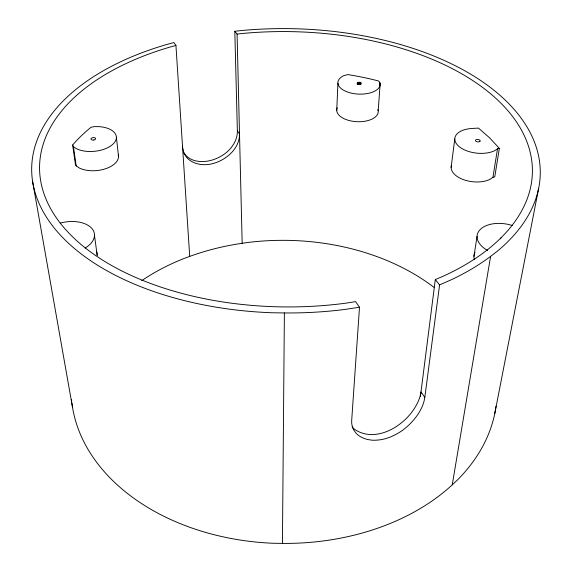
<?xml version="1.0" encoding="UTF-8"?>
<svg xmlns="http://www.w3.org/2000/svg" width="572" height="572" viewBox="0 0 572 572"><rect width="100%" height="100%" fill="white"/><g stroke="black" fill="none" stroke-linecap="round" stroke-linejoin="round"><path stroke-width="0.86" d="M71.9 403.074A213.013 153.282 0.5 0 0 272.751 543.243L282.432 543.4L284.384 312.941A254.182 142.149 0.5 0 0 344.966 309.431L359.502 307.228L351.701 420.284A40.633 25.983 -21.8 0 0 353.803 430.022L355.698 432.754A41.134 25.618 -26.6 0 0 367.996 439.575L372.014 440.197A41.041 24.725 -31.1 0 0 385.07 438.817L389.561 437.365A41.041 23.745 -35.5 0 0 402.538 430.366L406.449 427.212A41.12 22.673 -39.7 0 0 419.083 412.591L421.228 408.651A40.591 21.128 -43.7 0 0 424.824 397.34L439.589 284.877L435.299 279.565L442.778 276.405A246.432 137.673 0.5 0 0 509.888 113.099A246.432 137.673 0.5 0 0 243.794 33.355L237.073 34.07L234.799 31.26L242.685 30.423A254.304 142.221 0.5 0 1 499.327 94.723A254.304 142.221 0.5 0 1 497.125 251.358L490.612 256.349A254.182 142.149 0.5 0 1 451.079 279.872L439.589 284.877M336.729 110.575L337.923 83.19M357.207 84.406L357.307 82.647C365.458 80.766 357.6 87.902 357.307 82.647M357.579 84.213L357.679 82.447M358.036 84.077L358.143 82.311M358.565 84.005L358.665 82.246M359.109 84.013L359.216 82.246M359.652 84.084L359.752 82.318M360.145 84.227L360.246 82.461M360.553 84.427L360.66 82.661M360.853 84.67L360.961 82.904M379.493 85.857L379.744 82.325L378.428 80.945A206.978 119.148 0.9 0 0 347.776 74.575L343.457 75.754A21.178 10.646 2.5 0 0 352.109 93.3A21.178 10.646 2.5 0 0 380.18 83.412L379.744 82.325M337.223 107.765A20.778 10.861 2.6 0 0 355.884 121.629A20.778 10.861 2.6 0 0 378.192 110.782L380.18 83.412M420.434 396.296L435.299 279.565M451.136 167.31L454.776 138.939M473.959 256.37L477.055 236.379M492.935 177.341L497.497 148.82L499.349 148.377L494.759 176.891L492.935 177.341L489.954 179.351A22.694 12.512 6.7 0 1 463.806 179.765A22.694 12.512 6.7 0 1 451.351 165.694M282.432 543.4A212.913 153.21 0.5 0 0 452.245 484.849L490.612 256.349M494.759 413.606L538.545 188.882M452.245 484.849L457.793 479.636A213.013 153.282 0.5 0 0 496.031 406.227M497.497 148.82L494.458 150.793A23.166 12.305 6.4 0 1 458.029 145.61A23.166 12.305 6.4 0 1 471.7 128.478L478.471 128.092L489.646 137.881L499.349 148.377M433.984 287.344A206.478 148.477 0.5 0 0 247.962 242.464L242.17 243.293A206.378 148.398 0.5 0 0 189.711 256.399L184.356 258.365A206.478 148.477 0.5 0 0 141.734 280.637M189.711 256.399L175.94 45.46L169.669 47.176A246.432 137.673 0.5 0 0 56.185 217.575A246.432 137.673 0.5 0 0 346.26 303.11L355.584 301.644L359.502 307.228M284.384 312.941L272.472 312.77A254.304 142.221 0.5 0 1 37.688 200.086A254.304 142.221 0.5 0 1 166.538 44.552L173.895 42.55L175.94 45.46M72.644 145.031L73.43 146.689L76.627 148.784A23.216 12.348 -5.5 0 0 113.17 143.951A23.216 12.348 -5.5 0 0 99.328 126.648L94.23 126.619L91.041 127.277A210.339 122.415 -0.4 0 0 72.651 145.031L75.404 164.228L76.183 165.901L79.344 168.018A22.894 12.491 -5.7 0 0 105.77 168.683A22.894 12.491 -5.7 0 0 118.29 154.783M234.799 31.26L237.373 130.824L239.504 133.855A29.908 25.018 -20 0 1 234.277 149.406C224.353 162.641 202.91 170.477 188.696 159.481A29.93 22.837 -45 0 1 182.511 146.203M424.824 397.34L420.992 391.892A40.576 21.836 -42.1 0 1 412.712 410.939C400.479 428.185 374.417 442.685 354.583 429.357A40.605 25.876 -23.7 0 1 352.159 426.977M377.77 109.674L378.192 110.782M32.675 181.91L72.494 407.178M73.43 146.689L76.183 165.901M94.473 235.435L97.211 255.491A25.997 15.837 -8.3 0 0 96.468 251.444M116.388 137.294L118.518 156.392M237.073 34.07L242.17 243.293M487.63 250.45A26.348 15.637 8.9 0 1 480.194 229.536A26.348 15.637 8.9 0 1 512.233 225.482M474.395 259.724A25.94 15.766 9.2 0 1 474.982 252.395M60.174 223.144A26.405 15.709 -7.9 0 1 91.213 227.77A26.405 15.709 -7.9 0 1 85.049 248.098M71.707 401.43A213.013 153.282 0.5 0 1 71.543 399.792M183.483 152.438A29.708 22.551 -46.3 0 0 184.742 154.204L186.744 156.306A30.116 23.538 -41.6 0 0 197.697 161.225C205.913 162.441 214.4 160.174 221.457 155.956A30.102 25.025 -24.6 0 0 232.175 146.318L234.055 143.4A29.687 24.968 -18.1 0 0 237.373 130.824M500.5 238.831A2.631 1.566 8.9 0 1 501.222 237.78M480.015 141.17L479.794 141.448A2.317 1.23 6.4 0 1 476.833 141.727A2.317 1.23 6.4 0 1 475.611 140.097A2.317 1.23 6.4 0 1 478.356 139.532L478.914 139.697A2.317 1.23 6.4 0 1 480.015 141.17M93.894 139.976L93.293 140.054A2.324 1.237 -5.5 0 1 91.077 138.638A2.324 1.237 -5.5 0 1 94.473 137.666L94.952 137.831A2.324 1.237 -5.5 0 1 95.538 138.989A2.324 1.237 -5.5 0 1 93.894 139.976"/></g></svg>
